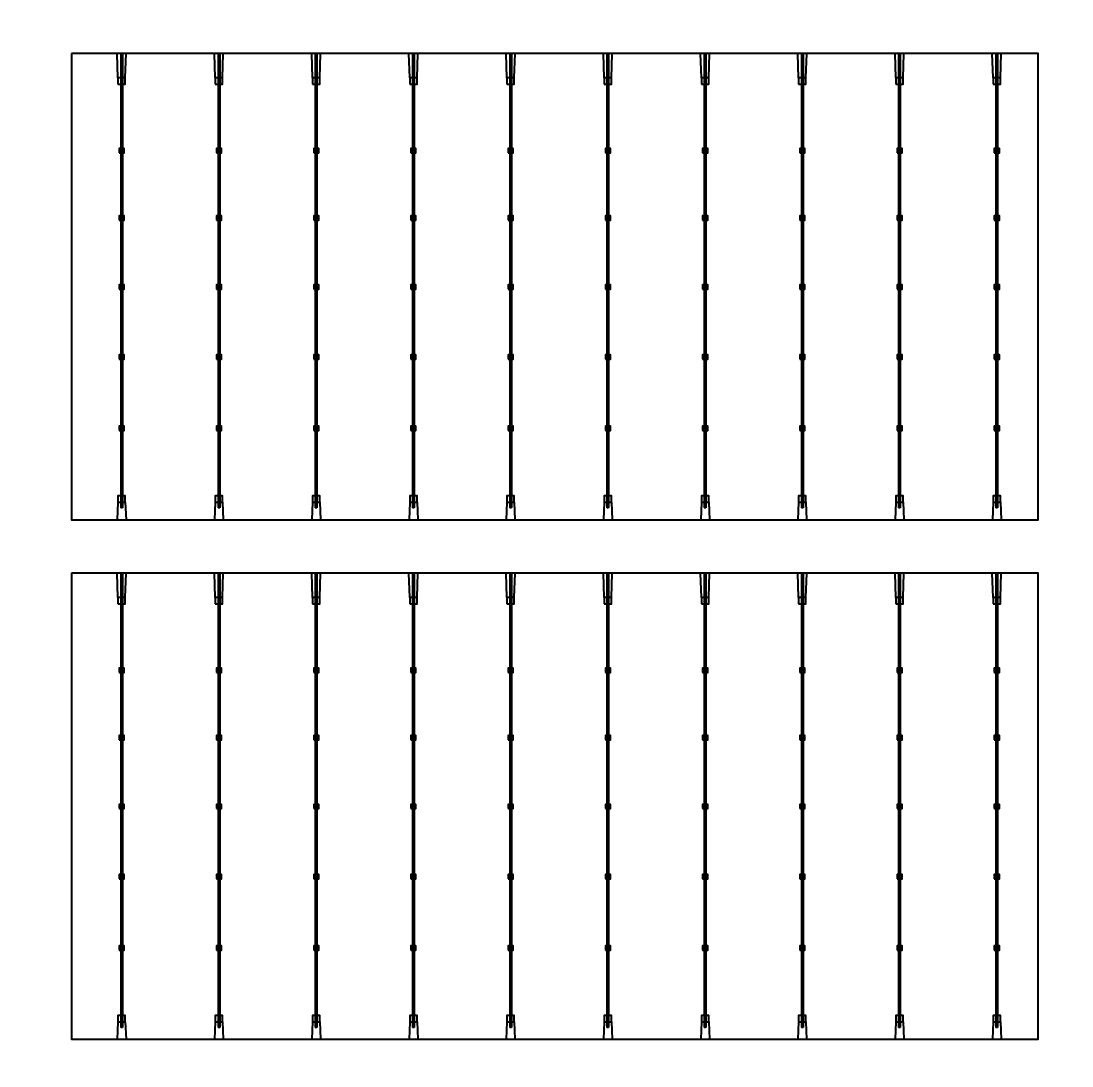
# Model space of a CAD drawing. Header units: millimetres. Extents: x 10297564 to 11610295, y -9287743 to -8409454.
# Drawn here: x 10433853 to 10436461, y -9103410 to -9100815 of the extents above; entities that cross this region are included whole.
import ezdxf

# ---------------------------------------------------------------- set-up
doc = ezdxf.new("R2010")
doc.units = ezdxf.units.MM
doc.header["$LTSCALE"] = 100
doc.layers.add('E1', color=1, linetype='Continuous')
doc.layers.add('Outline', color=5, linetype='Continuous', lineweight=25)
doc.styles.add('HL-S1', font='DotumChe.ttf')
doc.styles.add('MG', font='malgun.ttf')
doc.dimstyles.new('HL-100', dxfattribs={"dimscale": 100, "dimtxt": 3, "dimasz": 4, "dimexe": 2, "dimexo": 2, "dimgap": 1, "dimtad": 1, "dimdec": 0, "dimzin": 0, "dimlunit": 6, "dimtxsty": 'HL-S1', "dimblk": 'DOTSMALL', "dimcen": 4, "dimdle": 2, "dimclrd": 256, "dimclre": 256, "dimclrt": 4, "dimazin": 0, "dimtfac": 1, "dimtdec": 0, "dimtix": 1, "dimtmove": 2, "dimatfit": 3, "dimldrblk": 'DOTSMALL', "dimfxl": 1.5, "dimtolj": 1, "dimtzin": 0, "dimlwd": -1, "dimlwe": -1, "dimarcsym": 0})

# ---------------------------------------------------------------- blocks, each defined once
blk = doc.blocks.new('*D75')
at = {"layer": 'defpoints', "color": 0, "transparency": 16777216}
for p in [(10439230.2, -9073249.8), (10439230.2, -9073249.8), (10423426.7, -9107604.7)]:
    blk.add_point(p, dxfattribs=at)
at = {"layer": 'E1', "color": 1, "transparency": 16777216}
for p, q in [((10439593.6, -9073417), (10439593.6, -9073417)), ((10423593.8, -9107241.3), (10439063, -9073613.2)), ((10423790.1, -9107771.8), (10423790.1, -9107771.8))]:
    blk.add_line(p, q, dxfattribs=at)
for points in [[(10439002.4, -9073585.4), (10439123.6, -9073641.1), (10439230.2, -9073249.8)], [(10423533.3, -9107213.4), (10423654.4, -9107269.1), (10423426.7, -9107604.7)]]:
    blk.add_solid(points, dxfattribs=at)
at = {"layer": 'E1', "color": 7, "transparency": 16777216, "insert": (10430911.1, -9090235.3), "char_height": 500, "attachment_point": 5, "rotation": 65.2972, "style": 'MG'}
blk.add_mtext('\\A1;2711.1', dxfattribs=at)
blk = doc.blocks.new('_DotSmall')
at = {"color": 0, "linetype": 'ByBlock', "const_width": 0.5}
blk.add_lwpolyline([(-0.0625, 0, 1), (0.0625, 0, 1)], format="xyb", close=True, dxfattribs=at)

msp = doc.modelspace()

# ---------------------------------------------------------------- hatches: boundary and pattern name
at = {"true_color": 0x939598}
h = msp.add_hatch(color=252, dxfattribs=at)
h.dxf.hatch_style = 1
h.paths.add_polyline_path([(10434104.8, -9100895.5), (10434100.8, -9100895.5), (10434100.8, -9102023.9), (10434104.8, -9102023.9)])
h = msp.add_hatch(color=252, dxfattribs=at)
h.dxf.hatch_style = 1
h.paths.add_polyline_path([(10434346.1, -9100895.5), (10434342.1, -9100895.5), (10434342.1, -9102023.9), (10434346.1, -9102023.9)])
h = msp.add_hatch(color=252, dxfattribs=at)
h.dxf.hatch_style = 1
h.paths.add_polyline_path([(10434587.4, -9100895.5), (10434583.4, -9100895.5), (10434583.4, -9102023.9), (10434587.4, -9102023.9)])
h = msp.add_hatch(color=252, dxfattribs=at)
h.dxf.hatch_style = 1
h.paths.add_polyline_path([(10434828.7, -9100895.5), (10434824.7, -9100895.5), (10434824.7, -9102023.9), (10434828.7, -9102023.9)])
h = msp.add_hatch(color=252, dxfattribs=at)
h.dxf.hatch_style = 1
h.paths.add_polyline_path([(10435070.1, -9100895.5), (10435066, -9100895.5), (10435066, -9102023.9), (10435070.1, -9102023.9)])
h = msp.add_hatch(color=252, dxfattribs=at)
h.dxf.hatch_style = 1
h.paths.add_polyline_path([(10435311.4, -9100895.5), (10435307.3, -9100895.5), (10435307.3, -9102023.9), (10435311.4, -9102023.9)])
h = msp.add_hatch(color=252, dxfattribs=at)
h.dxf.hatch_style = 1
h.paths.add_polyline_path([(10435552.7, -9100895.5), (10435548.6, -9100895.5), (10435548.6, -9102023.9), (10435552.7, -9102023.9)])
h = msp.add_hatch(color=252, dxfattribs=at)
h.dxf.hatch_style = 1
h.paths.add_polyline_path([(10435794, -9100895.5), (10435789.9, -9100895.5), (10435789.9, -9102023.9), (10435794, -9102023.9)])
h = msp.add_hatch(color=252, dxfattribs=at)
h.dxf.hatch_style = 1
h.paths.add_polyline_path([(10436035.3, -9100895.5), (10436031.2, -9100895.5), (10436031.2, -9102023.9), (10436035.3, -9102023.9)])
h = msp.add_hatch(color=252, dxfattribs=at)
h.dxf.hatch_style = 1
h.paths.add_polyline_path([(10436276.6, -9100895.5), (10436272.5, -9100895.5), (10436272.5, -9102023.9), (10436276.6, -9102023.9)])
h = msp.add_hatch(color=252, dxfattribs=at)
h.dxf.hatch_style = 1
h.paths.add_polyline_path([(10434104.8, -9102185.7), (10434100.8, -9102185.7), (10434100.8, -9103314.1), (10434104.8, -9103314.1)])
h = msp.add_hatch(color=252, dxfattribs=at)
h.dxf.hatch_style = 1
h.paths.add_polyline_path([(10434346.1, -9102185.7), (10434342.1, -9102185.7), (10434342.1, -9103314.1), (10434346.1, -9103314.1)])
h = msp.add_hatch(color=252, dxfattribs=at)
h.dxf.hatch_style = 1
h.paths.add_polyline_path([(10434587.4, -9102185.7), (10434583.4, -9102185.7), (10434583.4, -9103314.1), (10434587.4, -9103314.1)])
h = msp.add_hatch(color=252, dxfattribs=at)
h.dxf.hatch_style = 1
h.paths.add_polyline_path([(10434828.7, -9102185.7), (10434824.7, -9102185.7), (10434824.7, -9103314.1), (10434828.7, -9103314.1)])
h = msp.add_hatch(color=252, dxfattribs=at)
h.dxf.hatch_style = 1
h.paths.add_polyline_path([(10435070.1, -9102185.7), (10435066, -9102185.7), (10435066, -9103314.1), (10435070.1, -9103314.1)])
h = msp.add_hatch(color=252, dxfattribs=at)
h.dxf.hatch_style = 1
h.paths.add_polyline_path([(10435311.4, -9102185.7), (10435307.3, -9102185.7), (10435307.3, -9103314.1), (10435311.4, -9103314.1)])
h = msp.add_hatch(color=252, dxfattribs=at)
h.dxf.hatch_style = 1
h.paths.add_polyline_path([(10435552.7, -9102185.7), (10435548.6, -9102185.7), (10435548.6, -9103314.1), (10435552.7, -9103314.1)])
h = msp.add_hatch(color=252, dxfattribs=at)
h.dxf.hatch_style = 1
h.paths.add_polyline_path([(10435794, -9102185.7), (10435789.9, -9102185.7), (10435789.9, -9103314.1), (10435794, -9103314.1)])
h = msp.add_hatch(color=252, dxfattribs=at)
h.dxf.hatch_style = 1
h.paths.add_polyline_path([(10436035.3, -9102185.7), (10436031.2, -9102185.7), (10436031.2, -9103314.1), (10436035.3, -9103314.1)])
h = msp.add_hatch(color=252, dxfattribs=at)
h.dxf.hatch_style = 1
h.paths.add_polyline_path([(10436276.6, -9102185.7), (10436272.5, -9102185.7), (10436272.5, -9103314.1), (10436276.6, -9103314.1)])

# ---------------------------------------------------------------- linework, layer by layer
for p, q in [((10434093.7, -9100955.8), (10434091.8, -9100895.5)), ((10434100.8, -9100895.5), (10434100.8, -9102023.9)), ((10434104.8, -9100895.5), (10434104.8, -9102023.9)), ((10434111.9, -9100955.8), (10434113.8, -9100895.5)), ((10434335, -9100955.8), (10434333.1, -9100895.5)), ((10434342.1, -9100895.5), (10434342.1, -9102023.9)), ((10434346.1, -9100895.5), (10434346.1, -9102023.9)), ((10434353.2, -9100955.8), (10434355.1, -9100895.5)), ((10434576.3, -9100955.8), (10434574.4, -9100895.5)), ((10434583.4, -9100895.5), (10434583.4, -9102023.9)), ((10434587.4, -9100895.5), (10434587.4, -9102023.9)), ((10434594.5, -9100955.8), (10434596.4, -9100895.5)), ((10434817.7, -9100955.8), (10434815.7, -9100895.5)), ((10434824.7, -9100895.5), (10434824.7, -9102023.9)), ((10434828.7, -9100895.5), (10434828.7, -9102023.9)), ((10434835.8, -9100955.8), (10434837.8, -9100895.5)), ((10435059, -9100955.8), (10435057, -9100895.5)), ((10435066, -9100895.5), (10435066, -9102023.9)), ((10435070.1, -9100895.5), (10435070.1, -9102023.9)), ((10435077.1, -9100955.8), (10435079.1, -9100895.5)), ((10435300.3, -9100955.8), (10435298.3, -9100895.5)), ((10435307.3, -9100895.5), (10435307.3, -9102023.9)), ((10435311.4, -9100895.5), (10435311.4, -9102023.9)), ((10435318.4, -9100955.8), (10435320.4, -9100895.5)), ((10435541.6, -9100955.8), (10435539.6, -9100895.5)), ((10435548.6, -9100895.5), (10435548.6, -9102023.9)), ((10435552.7, -9100895.5), (10435552.7, -9102023.9)), ((10435559.7, -9100955.8), (10435561.7, -9100895.5)), ((10435782.9, -9100955.8), (10435780.9, -9100895.5)), ((10435789.9, -9100895.5), (10435789.9, -9102023.9)), ((10435794, -9100895.5), (10435794, -9102023.9)), ((10435801, -9100955.8), (10435803, -9100895.5)), ((10436024.2, -9100955.8), (10436022.2, -9100895.5)), ((10436031.2, -9100895.5), (10436031.2, -9102023.9)), ((10436035.3, -9100895.5), (10436035.3, -9102023.9)), ((10436042.3, -9100955.8), (10436044.3, -9100895.5)), ((10436265.5, -9100955.8), (10436263.5, -9100895.5)), ((10436272.5, -9100895.5), (10436272.5, -9102023.9)), ((10436276.6, -9100895.5), (10436276.6, -9102023.9)), ((10436283.6, -9100955.8), (10436285.6, -9100895.5)), ((10434102.4, -9100956.5), (10434102.4, -9101298.7)), ((10434103.2, -9100956.5), (10434103.2, -9101298.7)), ((10434343.7, -9100956.5), (10434343.7, -9101298.7)), ((10434344.5, -9100956.5), (10434344.5, -9101298.7)), ((10434585, -9100956.5), (10434585, -9101470)), ((10434585.8, -9100956.5), (10434585.8, -9101470)), ((10434826.3, -9100956.5), (10434826.3, -9101470)), ((10434827.1, -9100956.5), (10434827.1, -9101470)), ((10435067.6, -9100956.5), (10435067.6, -9101470)), ((10435068.4, -9100956.5), (10435068.4, -9101470)), ((10435308.9, -9100956.5), (10435308.9, -9101470)), ((10435309.8, -9100956.5), (10435309.8, -9101470)), ((10435550.2, -9100956.5), (10435550.2, -9101470)), ((10435551.1, -9100956.5), (10435551.1, -9101470)), ((10435791.5, -9100956.5), (10435791.5, -9101470)), ((10435792.4, -9100956.5), (10435792.4, -9101470)), ((10436032.8, -9100956.5), (10436032.8, -9101470)), ((10436033.7, -9100956.5), (10436033.7, -9101470)), ((10436274.1, -9100956.5), (10436274.1, -9101470)), ((10436275, -9100956.5), (10436275, -9101470)), ((10434102.4, -9101309.2), (10434102.4, -9101470)), ((10434103.2, -9101309.2), (10434103.2, -9101470)), ((10434343.7, -9101309.2), (10434343.7, -9101470)), ((10434344.5, -9101309.2), (10434344.5, -9101470)), ((10434102.4, -9101480.5), (10434102.4, -9101644.1)), ((10434103.2, -9101480.5), (10434103.2, -9101644.1)), ((10434343.7, -9101480.5), (10434343.7, -9101821)), ((10434344.5, -9101480.5), (10434344.5, -9101821)), ((10434585, -9101480.5), (10434585, -9101821)), ((10434585.8, -9101480.5), (10434585.8, -9101821)), ((10434826.3, -9101480.5), (10434826.3, -9101821)), ((10434827.1, -9101480.5), (10434827.1, -9101821)), ((10435067.6, -9101480.5), (10435067.6, -9101821)), ((10435068.4, -9101480.5), (10435068.4, -9101821)), ((10435308.9, -9101480.5), (10435308.9, -9101821)), ((10435309.8, -9101480.5), (10435309.8, -9101821)), ((10435550.2, -9101480.5), (10435550.2, -9101821)), ((10435551.1, -9101480.5), (10435551.1, -9101821)), ((10435791.5, -9101480.5), (10435791.5, -9101821)), ((10435792.4, -9101480.5), (10435792.4, -9101821)), ((10436032.8, -9101480.5), (10436032.8, -9101821)), ((10436033.7, -9101480.5), (10436033.7, -9101821)), ((10436274.1, -9101480.5), (10436274.1, -9101821)), ((10436275, -9101480.5), (10436275, -9101821)), ((10434102.4, -9101654.6), (10434102.4, -9101821)), ((10434103.2, -9101654.6), (10434103.2, -9101821)), ((10434102.4, -9101831.4), (10434102.4, -9101993.9)), ((10434103.2, -9101831.4), (10434103.2, -9101993.9)), ((10434343.7, -9101831.4), (10434343.7, -9101993.9)), ((10434344.5, -9101831.4), (10434344.5, -9101993.9)), ((10434585, -9101831.4), (10434585, -9101993.9)), ((10434585.8, -9101831.4), (10434585.8, -9101993.9)), ((10434826.3, -9101831.4), (10434826.3, -9101993.9)), ((10434827.1, -9101831.4), (10434827.1, -9101993.9)), ((10435067.6, -9101831.4), (10435067.6, -9101993.9)), ((10435068.4, -9101831.4), (10435068.4, -9101993.9)), ((10435308.9, -9101831.4), (10435308.9, -9101993.9)), ((10435309.8, -9101831.4), (10435309.8, -9101993.9)), ((10435550.2, -9101831.4), (10435550.2, -9101993.9)), ((10435551.1, -9101831.4), (10435551.1, -9101993.9)), ((10435791.5, -9101831.4), (10435791.5, -9101993.9)), ((10435792.4, -9101831.4), (10435792.4, -9101993.9)), ((10436032.8, -9101831.4), (10436032.8, -9101993.9)), ((10436033.7, -9101831.4), (10436033.7, -9101993.9)), ((10436274.1, -9101831.4), (10436274.1, -9101993.9)), ((10436275, -9101831.4), (10436275, -9101993.9)), ((10434093.7, -9102010), (10434092, -9102053.2)), ((10434104.8, -9102023.9), (10434100.8, -9102023.9)), ((10434111.9, -9102010), (10434113.6, -9102053.2)), ((10434335, -9102010), (10434333.4, -9102053.2)), ((10434346.1, -9102023.9), (10434342.1, -9102023.9)), ((10434353.2, -9102010), (10434354.9, -9102053.2)), ((10434576.3, -9102010), (10434574.7, -9102053.2)), ((10434587.4, -9102023.9), (10434583.4, -9102023.9)), ((10434594.5, -9102010), (10434596.2, -9102053.2)), ((10434817.7, -9102010), (10434816, -9102053.2)), ((10434828.7, -9102023.9), (10434824.7, -9102023.9)), ((10434835.8, -9102010), (10434837.5, -9102053.2)), ((10435059, -9102010), (10435057.3, -9102053.2)), ((10435070.1, -9102023.9), (10435066, -9102023.9)), ((10435077.1, -9102010), (10435078.8, -9102053.2)), ((10435300.3, -9102010), (10435298.6, -9102053.2)), ((10435311.4, -9102023.9), (10435307.3, -9102023.9)), ((10435318.4, -9102010), (10435320.1, -9102053.2)), ((10435541.6, -9102010), (10435539.9, -9102053.2)), ((10435552.7, -9102023.9), (10435548.6, -9102023.9)), ((10435559.7, -9102010), (10435561.4, -9102053.2)), ((10435782.9, -9102010), (10435781.2, -9102053.2)), ((10435794, -9102023.9), (10435789.9, -9102023.9)), ((10435801, -9102010), (10435802.7, -9102053.2)), ((10436024.2, -9102010), (10436022.5, -9102053.2)), ((10436035.3, -9102023.9), (10436031.2, -9102023.9)), ((10436042.3, -9102010), (10436044, -9102053.2)), ((10436265.5, -9102010), (10436263.8, -9102053.2)), ((10436276.6, -9102023.9), (10436272.5, -9102023.9)), ((10436283.6, -9102010), (10436285.3, -9102053.2)), ((10434093.7, -9102246), (10434091.8, -9102185.7)), ((10434100.8, -9102185.7), (10434100.8, -9103314.1)), ((10434104.8, -9102185.7), (10434104.8, -9103314.1)), ((10434111.9, -9102246), (10434113.8, -9102185.7)), ((10434335, -9102246), (10434333.1, -9102185.7)), ((10434342.1, -9102185.7), (10434342.1, -9103314.1)), ((10434346.1, -9102185.7), (10434346.1, -9103314.1)), ((10434353.2, -9102246), (10434355.1, -9102185.7)), ((10434576.3, -9102246), (10434574.4, -9102185.7)), ((10434583.4, -9102185.7), (10434583.4, -9103314.1)), ((10434587.4, -9102185.7), (10434587.4, -9103314.1)), ((10434594.5, -9102246), (10434596.4, -9102185.7)), ((10434817.7, -9102246), (10434815.7, -9102185.7)), ((10434824.7, -9102185.7), (10434824.7, -9103314.1)), ((10434828.7, -9102185.7), (10434828.7, -9103314.1)), ((10434835.8, -9102246), (10434837.8, -9102185.7)), ((10435059, -9102246), (10435057, -9102185.7)), ((10435066, -9102185.7), (10435066, -9103314.1)), ((10435070.1, -9102185.7), (10435070.1, -9103314.1)), ((10435077.1, -9102246), (10435079.1, -9102185.7)), ((10435300.3, -9102246), (10435298.3, -9102185.7)), ((10435307.3, -9102185.7), (10435307.3, -9103314.1)), ((10435311.4, -9102185.7), (10435311.4, -9103314.1)), ((10435318.4, -9102246), (10435320.4, -9102185.7)), ((10435541.6, -9102246), (10435539.6, -9102185.7)), ((10435548.6, -9102185.7), (10435548.6, -9103314.1)), ((10435552.7, -9102185.7), (10435552.7, -9103314.1)), ((10435559.7, -9102246), (10435561.7, -9102185.7)), ((10435782.9, -9102246), (10435780.9, -9102185.7)), ((10435789.9, -9102185.7), (10435789.9, -9103314.1)), ((10435794, -9102185.7), (10435794, -9103314.1)), ((10435801, -9102246), (10435803, -9102185.7)), ((10436024.2, -9102246), (10436022.2, -9102185.7)), ((10436031.2, -9102185.7), (10436031.2, -9103314.1)), ((10436035.3, -9102185.7), (10436035.3, -9103314.1)), ((10436042.3, -9102246), (10436044.3, -9102185.7)), ((10436265.5, -9102246), (10436263.5, -9102185.7)), ((10436272.5, -9102185.7), (10436272.5, -9103314.1)), ((10436276.6, -9102185.7), (10436276.6, -9103314.1)), ((10436283.6, -9102246), (10436285.6, -9102185.7)), ((10434102.4, -9102246.7), (10434102.4, -9102589)), ((10434103.2, -9102246.7), (10434103.2, -9102589)), ((10434343.7, -9102246.7), (10434343.7, -9102589)), ((10434344.5, -9102246.7), (10434344.5, -9102589)), ((10434585, -9102246.7), (10434585, -9102760.3)), ((10434585.8, -9102246.7), (10434585.8, -9102760.3)), ((10434826.3, -9102246.7), (10434826.3, -9102760.3)), ((10434827.1, -9102246.7), (10434827.1, -9102760.3)), ((10435067.6, -9102246.7), (10435067.6, -9102760.3)), ((10435068.4, -9102246.7), (10435068.4, -9102760.3)), ((10435308.9, -9102246.7), (10435308.9, -9102760.3)), ((10435309.8, -9102246.7), (10435309.8, -9102760.3)), ((10435550.2, -9102246.7), (10435550.2, -9102760.3)), ((10435551.1, -9102246.7), (10435551.1, -9102760.3)), ((10435791.5, -9102246.7), (10435791.5, -9102760.3)), ((10435792.4, -9102246.7), (10435792.4, -9102760.3)), ((10436032.8, -9102246.7), (10436032.8, -9102760.3)), ((10436033.7, -9102246.7), (10436033.7, -9102760.3)), ((10436274.1, -9102246.7), (10436274.1, -9102760.3)), ((10436275, -9102246.7), (10436275, -9102760.3)), ((10434102.4, -9102599.4), (10434102.4, -9102760.3)), ((10434103.2, -9102599.4), (10434103.2, -9102760.3)), ((10434343.7, -9102599.4), (10434343.7, -9102760.3)), ((10434344.5, -9102599.4), (10434344.5, -9102760.3)), ((10434102.4, -9102770.7), (10434102.4, -9102934.3)), ((10434103.2, -9102770.7), (10434103.2, -9102934.3)), ((10434343.7, -9102770.7), (10434343.7, -9103111.2)), ((10434344.5, -9102770.7), (10434344.5, -9103111.2)), ((10434585, -9102770.7), (10434585, -9103111.2)), ((10434585.8, -9102770.7), (10434585.8, -9103111.2)), ((10434826.3, -9102770.7), (10434826.3, -9103111.2)), ((10434827.1, -9102770.7), (10434827.1, -9103111.2)), ((10435067.6, -9102770.7), (10435067.6, -9103111.2)), ((10435068.4, -9102770.7), (10435068.4, -9103111.2)), ((10435308.9, -9102770.7), (10435308.9, -9103111.2)), ((10435309.8, -9102770.7), (10435309.8, -9103111.2)), ((10435550.2, -9102770.7), (10435550.2, -9103111.2)), ((10435551.1, -9102770.7), (10435551.1, -9103111.2)), ((10435791.5, -9102770.7), (10435791.5, -9103111.2)), ((10435792.4, -9102770.7), (10435792.4, -9103111.2)), ((10436032.8, -9102770.7), (10436032.8, -9103111.2)), ((10436033.7, -9102770.7), (10436033.7, -9103111.2)), ((10436274.1, -9102770.7), (10436274.1, -9103111.2)), ((10436275, -9102770.7), (10436275, -9103111.2)), ((10434102.4, -9102944.8), (10434102.4, -9103111.2)), ((10434103.2, -9102944.8), (10434103.2, -9103111.2)), ((10434102.4, -9103121.7), (10434102.4, -9103284.2)), ((10434103.2, -9103121.7), (10434103.2, -9103284.2)), ((10434343.7, -9103121.7), (10434343.7, -9103284.2)), ((10434344.5, -9103121.7), (10434344.5, -9103284.2)), ((10434585, -9103121.7), (10434585, -9103284.2)), ((10434585.8, -9103121.7), (10434585.8, -9103284.2)), ((10434826.3, -9103121.7), (10434826.3, -9103284.2)), ((10434827.1, -9103121.7), (10434827.1, -9103284.2)), ((10435067.6, -9103121.7), (10435067.6, -9103284.2)), ((10435068.4, -9103121.7), (10435068.4, -9103284.2)), ((10435308.9, -9103121.7), (10435308.9, -9103284.2)), ((10435309.8, -9103121.7), (10435309.8, -9103284.2)), ((10435550.2, -9103121.7), (10435550.2, -9103284.2)), ((10435551.1, -9103121.7), (10435551.1, -9103284.2)), ((10435791.5, -9103121.7), (10435791.5, -9103284.2)), ((10435792.4, -9103121.7), (10435792.4, -9103284.2)), ((10436032.8, -9103121.7), (10436032.8, -9103284.2)), ((10436033.7, -9103121.7), (10436033.7, -9103284.2)), ((10436274.1, -9103121.7), (10436274.1, -9103284.2)), ((10436275, -9103121.7), (10436275, -9103284.2)), ((10434093.7, -9103300.2), (10434092, -9103343.4)), ((10434111.9, -9103300.2), (10434113.6, -9103343.4)), ((10434335, -9103300.2), (10434333.4, -9103343.4)), ((10434353.2, -9103300.2), (10434354.9, -9103343.4)), ((10434576.3, -9103300.2), (10434574.7, -9103343.4)), ((10434594.5, -9103300.2), (10434596.2, -9103343.4)), ((10434817.7, -9103300.2), (10434816, -9103343.4)), ((10434835.8, -9103300.2), (10434837.5, -9103343.4)), ((10435059, -9103300.2), (10435057.3, -9103343.4)), ((10435077.1, -9103300.2), (10435078.8, -9103343.4)), ((10435300.3, -9103300.2), (10435298.6, -9103343.4)), ((10435318.4, -9103300.2), (10435320.1, -9103343.4)), ((10435541.6, -9103300.2), (10435539.9, -9103343.4)), ((10435559.7, -9103300.2), (10435561.4, -9103343.4)), ((10435782.9, -9103300.2), (10435781.2, -9103343.4)), ((10435801, -9103300.2), (10435802.7, -9103343.4)), ((10436024.2, -9103300.2), (10436022.5, -9103343.4)), ((10436042.3, -9103300.2), (10436044, -9103343.4)), ((10436265.5, -9103300.2), (10436263.8, -9103343.4)), ((10436283.6, -9103300.2), (10436285.3, -9103343.4)), ((10434104.8, -9103314.1), (10434100.8, -9103314.1)), ((10434346.1, -9103314.1), (10434342.1, -9103314.1)), ((10434587.4, -9103314.1), (10434583.4, -9103314.1)), ((10434828.7, -9103314.1), (10434824.7, -9103314.1)), ((10435070.1, -9103314.1), (10435066, -9103314.1)), ((10435311.4, -9103314.1), (10435307.3, -9103314.1)), ((10435552.7, -9103314.1), (10435548.6, -9103314.1)), ((10435794, -9103314.1), (10435789.9, -9103314.1)), ((10436035.3, -9103314.1), (10436031.2, -9103314.1)), ((10436276.6, -9103314.1), (10436272.5, -9103314.1))]:
    msp.add_line(p, q)
at = {"color": 4}
for points in [[(10434093.7, -9100971.8), (10434111.9, -9100971.8), (10434111.9, -9100955.8), (10434093.7, -9100955.8)], [(10434335, -9100971.8), (10434353.2, -9100971.8), (10434353.2, -9100955.8), (10434335, -9100955.8)], [(10434576.3, -9100971.8), (10434594.5, -9100971.8), (10434594.5, -9100955.8), (10434576.3, -9100955.8)], [(10434817.7, -9100971.8), (10434835.8, -9100971.8), (10434835.8, -9100955.8), (10434817.7, -9100955.8)], [(10435059, -9100971.8), (10435077.1, -9100971.8), (10435077.1, -9100955.8), (10435059, -9100955.8)], [(10435300.3, -9100971.8), (10435318.4, -9100971.8), (10435318.4, -9100955.8), (10435300.3, -9100955.8)], [(10435541.6, -9100971.8), (10435559.7, -9100971.8), (10435559.7, -9100955.8), (10435541.6, -9100955.8)], [(10435782.9, -9100971.8), (10435801, -9100971.8), (10435801, -9100955.8), (10435782.9, -9100955.8)], [(10436024.2, -9100971.8), (10436042.3, -9100971.8), (10436042.3, -9100955.8), (10436024.2, -9100955.8)], [(10436265.5, -9100971.8), (10436283.6, -9100971.8), (10436283.6, -9100955.8), (10436265.5, -9100955.8)], [(10434096.9, -9101142.1), (10434109.4, -9101142.1), (10434109.4, -9101131.6), (10434096.9, -9101131.6)], [(10434338.2, -9101142.1), (10434350.7, -9101142.1), (10434350.7, -9101131.6), (10434338.2, -9101131.6)], [(10434579.5, -9101142.1), (10434592, -9101142.1), (10434592, -9101131.6), (10434579.5, -9101131.6)], [(10434820.8, -9101142.1), (10434833.3, -9101142.1), (10434833.3, -9101131.6), (10434820.8, -9101131.6)], [(10435062.1, -9101142.1), (10435074.7, -9101142.1), (10435074.7, -9101131.6), (10435062.1, -9101131.6)], [(10435303.4, -9101142.1), (10435316, -9101142.1), (10435316, -9101131.6), (10435303.4, -9101131.6)], [(10435544.7, -9101142.1), (10435557.3, -9101142.1), (10435557.3, -9101131.6), (10435544.7, -9101131.6)], [(10435786, -9101142.1), (10435798.6, -9101142.1), (10435798.6, -9101131.6), (10435786, -9101131.6)], [(10436027.3, -9101142.1), (10436039.9, -9101142.1), (10436039.9, -9101131.6), (10436027.3, -9101131.6)], [(10436268.6, -9101142.1), (10436281.2, -9101142.1), (10436281.2, -9101131.6), (10436268.6, -9101131.6)], [(10434096.9, -9101309.2), (10434109.4, -9101309.2), (10434109.4, -9101298.7), (10434096.9, -9101298.7)], [(10434338.2, -9101309.2), (10434350.7, -9101309.2), (10434350.7, -9101298.7), (10434338.2, -9101298.7)], [(10434579.5, -9101309.2), (10434592, -9101309.2), (10434592, -9101298.7), (10434579.5, -9101298.7)], [(10434820.8, -9101309.2), (10434833.3, -9101309.2), (10434833.3, -9101298.7), (10434820.8, -9101298.7)], [(10435062.1, -9101309.2), (10435074.7, -9101309.2), (10435074.7, -9101298.7), (10435062.1, -9101298.7)], [(10435303.4, -9101309.2), (10435316, -9101309.2), (10435316, -9101298.7), (10435303.4, -9101298.7)], [(10435544.7, -9101309.2), (10435557.3, -9101309.2), (10435557.3, -9101298.7), (10435544.7, -9101298.7)], [(10435786, -9101309.2), (10435798.6, -9101309.2), (10435798.6, -9101298.7), (10435786, -9101298.7)], [(10436027.3, -9101309.2), (10436039.9, -9101309.2), (10436039.9, -9101298.7), (10436027.3, -9101298.7)], [(10436268.6, -9101309.2), (10436281.2, -9101309.2), (10436281.2, -9101298.7), (10436268.6, -9101298.7)], [(10434096.9, -9101480.5), (10434109.4, -9101480.5), (10434109.4, -9101470), (10434096.9, -9101470)], [(10434338.2, -9101480.5), (10434350.7, -9101480.5), (10434350.7, -9101470), (10434338.2, -9101470)], [(10434579.5, -9101480.5), (10434592, -9101480.5), (10434592, -9101470), (10434579.5, -9101470)], [(10434820.8, -9101480.5), (10434833.3, -9101480.5), (10434833.3, -9101470), (10434820.8, -9101470)], [(10435062.1, -9101480.5), (10435074.7, -9101480.5), (10435074.7, -9101470), (10435062.1, -9101470)], [(10435303.4, -9101480.5), (10435316, -9101480.5), (10435316, -9101470), (10435303.4, -9101470)], [(10435544.7, -9101480.5), (10435557.3, -9101480.5), (10435557.3, -9101470), (10435544.7, -9101470)], [(10435786, -9101480.5), (10435798.6, -9101480.5), (10435798.6, -9101470), (10435786, -9101470)], [(10436027.3, -9101480.5), (10436039.9, -9101480.5), (10436039.9, -9101470), (10436027.3, -9101470)], [(10436268.6, -9101480.5), (10436281.2, -9101480.5), (10436281.2, -9101470), (10436268.6, -9101470)], [(10434096.9, -9101654.6), (10434109.4, -9101654.6), (10434109.4, -9101644.1), (10434096.9, -9101644.1)], [(10434338.2, -9101654.6), (10434350.7, -9101654.6), (10434350.7, -9101644.1), (10434338.2, -9101644.1)], [(10434579.5, -9101654.6), (10434592, -9101654.6), (10434592, -9101644.1), (10434579.5, -9101644.1)], [(10434820.8, -9101654.6), (10434833.3, -9101654.6), (10434833.3, -9101644.1), (10434820.8, -9101644.1)], [(10435062.1, -9101654.6), (10435074.7, -9101654.6), (10435074.7, -9101644.1), (10435062.1, -9101644.1)], [(10435303.4, -9101654.6), (10435316, -9101654.6), (10435316, -9101644.1), (10435303.4, -9101644.1)], [(10435544.7, -9101654.6), (10435557.3, -9101654.6), (10435557.3, -9101644.1), (10435544.7, -9101644.1)], [(10435786, -9101654.6), (10435798.6, -9101654.6), (10435798.6, -9101644.1), (10435786, -9101644.1)], [(10436027.3, -9101654.6), (10436039.9, -9101654.6), (10436039.9, -9101644.1), (10436027.3, -9101644.1)], [(10436268.6, -9101654.6), (10436281.2, -9101654.6), (10436281.2, -9101644.1), (10436268.6, -9101644.1)], [(10434096.9, -9101831.4), (10434109.4, -9101831.4), (10434109.4, -9101821), (10434096.9, -9101821)], [(10434338.2, -9101831.4), (10434350.7, -9101831.4), (10434350.7, -9101821), (10434338.2, -9101821)], [(10434579.5, -9101831.4), (10434592, -9101831.4), (10434592, -9101821), (10434579.5, -9101821)], [(10434820.8, -9101831.4), (10434833.3, -9101831.4), (10434833.3, -9101821), (10434820.8, -9101821)], [(10435062.1, -9101831.4), (10435074.7, -9101831.4), (10435074.7, -9101821), (10435062.1, -9101821)], [(10435303.4, -9101831.4), (10435316, -9101831.4), (10435316, -9101821), (10435303.4, -9101821)], [(10435544.7, -9101831.4), (10435557.3, -9101831.4), (10435557.3, -9101821), (10435544.7, -9101821)], [(10435786, -9101831.4), (10435798.6, -9101831.4), (10435798.6, -9101821), (10435786, -9101821)], [(10436027.3, -9101831.4), (10436039.9, -9101831.4), (10436039.9, -9101821), (10436027.3, -9101821)], [(10436268.6, -9101831.4), (10436281.2, -9101831.4), (10436281.2, -9101821), (10436268.6, -9101821)], [(10434093.7, -9102010), (10434111.9, -9102010), (10434111.9, -9101993.9), (10434093.7, -9101993.9)], [(10434335, -9102010), (10434353.2, -9102010), (10434353.2, -9101993.9), (10434335, -9101993.9)], [(10434576.3, -9102010), (10434594.5, -9102010), (10434594.5, -9101993.9), (10434576.3, -9101993.9)], [(10434817.7, -9102010), (10434835.8, -9102010), (10434835.8, -9101993.9), (10434817.7, -9101993.9)], [(10435059, -9102010), (10435077.1, -9102010), (10435077.1, -9101993.9), (10435059, -9101993.9)], [(10435300.3, -9102010), (10435318.4, -9102010), (10435318.4, -9101993.9), (10435300.3, -9101993.9)], [(10435541.6, -9102010), (10435559.7, -9102010), (10435559.7, -9101993.9), (10435541.6, -9101993.9)], [(10435782.9, -9102010), (10435801, -9102010), (10435801, -9101993.9), (10435782.9, -9101993.9)], [(10436024.2, -9102010), (10436042.3, -9102010), (10436042.3, -9101993.9), (10436024.2, -9101993.9)], [(10436265.5, -9102010), (10436283.6, -9102010), (10436283.6, -9101993.9), (10436265.5, -9101993.9)], [(10434093.7, -9102262), (10434111.9, -9102262), (10434111.9, -9102246), (10434093.7, -9102246)], [(10434335, -9102262), (10434353.2, -9102262), (10434353.2, -9102246), (10434335, -9102246)], [(10434576.3, -9102262), (10434594.5, -9102262), (10434594.5, -9102246), (10434576.3, -9102246)], [(10434817.7, -9102262), (10434835.8, -9102262), (10434835.8, -9102246), (10434817.7, -9102246)], [(10435059, -9102262), (10435077.1, -9102262), (10435077.1, -9102246), (10435059, -9102246)], [(10435300.3, -9102262), (10435318.4, -9102262), (10435318.4, -9102246), (10435300.3, -9102246)], [(10435541.6, -9102262), (10435559.7, -9102262), (10435559.7, -9102246), (10435541.6, -9102246)], [(10435782.9, -9102262), (10435801, -9102262), (10435801, -9102246), (10435782.9, -9102246)], [(10436024.2, -9102262), (10436042.3, -9102262), (10436042.3, -9102246), (10436024.2, -9102246)], [(10436265.5, -9102262), (10436283.6, -9102262), (10436283.6, -9102246), (10436265.5, -9102246)], [(10434096.9, -9102432.3), (10434109.4, -9102432.3), (10434109.4, -9102421.9), (10434096.9, -9102421.9)], [(10434338.2, -9102432.3), (10434350.7, -9102432.3), (10434350.7, -9102421.9), (10434338.2, -9102421.9)], [(10434579.5, -9102432.3), (10434592, -9102432.3), (10434592, -9102421.9), (10434579.5, -9102421.9)], [(10434820.8, -9102432.3), (10434833.3, -9102432.3), (10434833.3, -9102421.9), (10434820.8, -9102421.9)], [(10435062.1, -9102432.3), (10435074.7, -9102432.3), (10435074.7, -9102421.9), (10435062.1, -9102421.9)], [(10435303.4, -9102432.3), (10435316, -9102432.3), (10435316, -9102421.9), (10435303.4, -9102421.9)], [(10435544.7, -9102432.3), (10435557.3, -9102432.3), (10435557.3, -9102421.9), (10435544.7, -9102421.9)], [(10435786, -9102432.3), (10435798.6, -9102432.3), (10435798.6, -9102421.9), (10435786, -9102421.9)], [(10436027.3, -9102432.3), (10436039.9, -9102432.3), (10436039.9, -9102421.9), (10436027.3, -9102421.9)], [(10436268.6, -9102432.3), (10436281.2, -9102432.3), (10436281.2, -9102421.9), (10436268.6, -9102421.9)], [(10434096.9, -9102599.4), (10434109.4, -9102599.4), (10434109.4, -9102589), (10434096.9, -9102589)], [(10434338.2, -9102599.4), (10434350.7, -9102599.4), (10434350.7, -9102589), (10434338.2, -9102589)], [(10434579.5, -9102599.4), (10434592, -9102599.4), (10434592, -9102589), (10434579.5, -9102589)], [(10434820.8, -9102599.4), (10434833.3, -9102599.4), (10434833.3, -9102589), (10434820.8, -9102589)], [(10435062.1, -9102599.4), (10435074.7, -9102599.4), (10435074.7, -9102589), (10435062.1, -9102589)], [(10435303.4, -9102599.4), (10435316, -9102599.4), (10435316, -9102589), (10435303.4, -9102589)], [(10435544.7, -9102599.4), (10435557.3, -9102599.4), (10435557.3, -9102589), (10435544.7, -9102589)], [(10435786, -9102599.4), (10435798.6, -9102599.4), (10435798.6, -9102589), (10435786, -9102589)], [(10436027.3, -9102599.4), (10436039.9, -9102599.4), (10436039.9, -9102589), (10436027.3, -9102589)], [(10436268.6, -9102599.4), (10436281.2, -9102599.4), (10436281.2, -9102589), (10436268.6, -9102589)], [(10434096.9, -9102770.7), (10434109.4, -9102770.7), (10434109.4, -9102760.3), (10434096.9, -9102760.3)], [(10434338.2, -9102770.7), (10434350.7, -9102770.7), (10434350.7, -9102760.3), (10434338.2, -9102760.3)], [(10434579.5, -9102770.7), (10434592, -9102770.7), (10434592, -9102760.3), (10434579.5, -9102760.3)], [(10434820.8, -9102770.7), (10434833.3, -9102770.7), (10434833.3, -9102760.3), (10434820.8, -9102760.3)], [(10435062.1, -9102770.7), (10435074.7, -9102770.7), (10435074.7, -9102760.3), (10435062.1, -9102760.3)], [(10435303.4, -9102770.7), (10435316, -9102770.7), (10435316, -9102760.3), (10435303.4, -9102760.3)], [(10435544.7, -9102770.7), (10435557.3, -9102770.7), (10435557.3, -9102760.3), (10435544.7, -9102760.3)], [(10435786, -9102770.7), (10435798.6, -9102770.7), (10435798.6, -9102760.3), (10435786, -9102760.3)], [(10436027.3, -9102770.7), (10436039.9, -9102770.7), (10436039.9, -9102760.3), (10436027.3, -9102760.3)], [(10436268.6, -9102770.7), (10436281.2, -9102770.7), (10436281.2, -9102760.3), (10436268.6, -9102760.3)], [(10434096.9, -9102944.8), (10434109.4, -9102944.8), (10434109.4, -9102934.3), (10434096.9, -9102934.3)], [(10434338.2, -9102944.8), (10434350.7, -9102944.8), (10434350.7, -9102934.3), (10434338.2, -9102934.3)], [(10434579.5, -9102944.8), (10434592, -9102944.8), (10434592, -9102934.3), (10434579.5, -9102934.3)], [(10434820.8, -9102944.8), (10434833.3, -9102944.8), (10434833.3, -9102934.3), (10434820.8, -9102934.3)], [(10435062.1, -9102944.8), (10435074.7, -9102944.8), (10435074.7, -9102934.3), (10435062.1, -9102934.3)], [(10435303.4, -9102944.8), (10435316, -9102944.8), (10435316, -9102934.3), (10435303.4, -9102934.3)], [(10435544.7, -9102944.8), (10435557.3, -9102944.8), (10435557.3, -9102934.3), (10435544.7, -9102934.3)], [(10435786, -9102944.8), (10435798.6, -9102944.8), (10435798.6, -9102934.3), (10435786, -9102934.3)], [(10436027.3, -9102944.8), (10436039.9, -9102944.8), (10436039.9, -9102934.3), (10436027.3, -9102934.3)], [(10436268.6, -9102944.8), (10436281.2, -9102944.8), (10436281.2, -9102934.3), (10436268.6, -9102934.3)], [(10434096.9, -9103121.7), (10434109.4, -9103121.7), (10434109.4, -9103111.2), (10434096.9, -9103111.2)], [(10434338.2, -9103121.7), (10434350.7, -9103121.7), (10434350.7, -9103111.2), (10434338.2, -9103111.2)], [(10434579.5, -9103121.7), (10434592, -9103121.7), (10434592, -9103111.2), (10434579.5, -9103111.2)], [(10434820.8, -9103121.7), (10434833.3, -9103121.7), (10434833.3, -9103111.2), (10434820.8, -9103111.2)], [(10435062.1, -9103121.7), (10435074.7, -9103121.7), (10435074.7, -9103111.2), (10435062.1, -9103111.2)], [(10435303.4, -9103121.7), (10435316, -9103121.7), (10435316, -9103111.2), (10435303.4, -9103111.2)], [(10435544.7, -9103121.7), (10435557.3, -9103121.7), (10435557.3, -9103111.2), (10435544.7, -9103111.2)], [(10435786, -9103121.7), (10435798.6, -9103121.7), (10435798.6, -9103111.2), (10435786, -9103111.2)], [(10436027.3, -9103121.7), (10436039.9, -9103121.7), (10436039.9, -9103111.2), (10436027.3, -9103111.2)], [(10436268.6, -9103121.7), (10436281.2, -9103121.7), (10436281.2, -9103111.2), (10436268.6, -9103111.2)], [(10434093.7, -9103300.2), (10434111.9, -9103300.2), (10434111.9, -9103284.2), (10434093.7, -9103284.2)], [(10434335, -9103300.2), (10434353.2, -9103300.2), (10434353.2, -9103284.2), (10434335, -9103284.2)], [(10434576.3, -9103300.2), (10434594.5, -9103300.2), (10434594.5, -9103284.2), (10434576.3, -9103284.2)], [(10434817.7, -9103300.2), (10434835.8, -9103300.2), (10434835.8, -9103284.2), (10434817.7, -9103284.2)], [(10435059, -9103300.2), (10435077.1, -9103300.2), (10435077.1, -9103284.2), (10435059, -9103284.2)], [(10435300.3, -9103300.2), (10435318.4, -9103300.2), (10435318.4, -9103284.2), (10435300.3, -9103284.2)], [(10435541.6, -9103300.2), (10435559.7, -9103300.2), (10435559.7, -9103284.2), (10435541.6, -9103284.2)], [(10435782.9, -9103300.2), (10435801, -9103300.2), (10435801, -9103284.2), (10435782.9, -9103284.2)], [(10436024.2, -9103300.2), (10436042.3, -9103300.2), (10436042.3, -9103284.2), (10436024.2, -9103284.2)], [(10436265.5, -9103300.2), (10436283.6, -9103300.2), (10436283.6, -9103284.2), (10436265.5, -9103284.2)]]:
    msp.add_lwpolyline(points, close=True, dxfattribs=at)
at = {"layer": 'Outline'}
for points in [[(10433978.6, -9100895.5), (10433978.6, -9102053.2), (10436377.7, -9102053.2), (10436377.7, -9100895.5)], [(10433978.6, -9102185.7), (10433978.6, -9103343.4), (10436377.7, -9103343.4), (10436377.7, -9102185.7)]]:
    msp.add_lwpolyline(points, close=True, dxfattribs=at)

# ---------------------------------------------------------------- dimensions: what is measured, and where the dimension line sits
at = {"layer": 'E1'}
dim = msp.add_aligned_dim(p1=(10423426.7, -9107604.7), p2=(10439230.2, -9073249.8), distance=0, text='2711.1', dimstyle='HL-100', override={"dimscale": 200, "dimtxt": 2.5, "dimasz": 2, "dimtxsty": 'MG', "dimsah": 1, "dimclrd": 1, "dimclre": 1, "dimclrt": 7}, dxfattribs=at)
dim.commit()
dim.dimension.update_dxf_attribs({"geometry": '*D75', "text_midpoint": (10430911.1, -9090235.3)})

doc.saveas('drawing.dxf')
